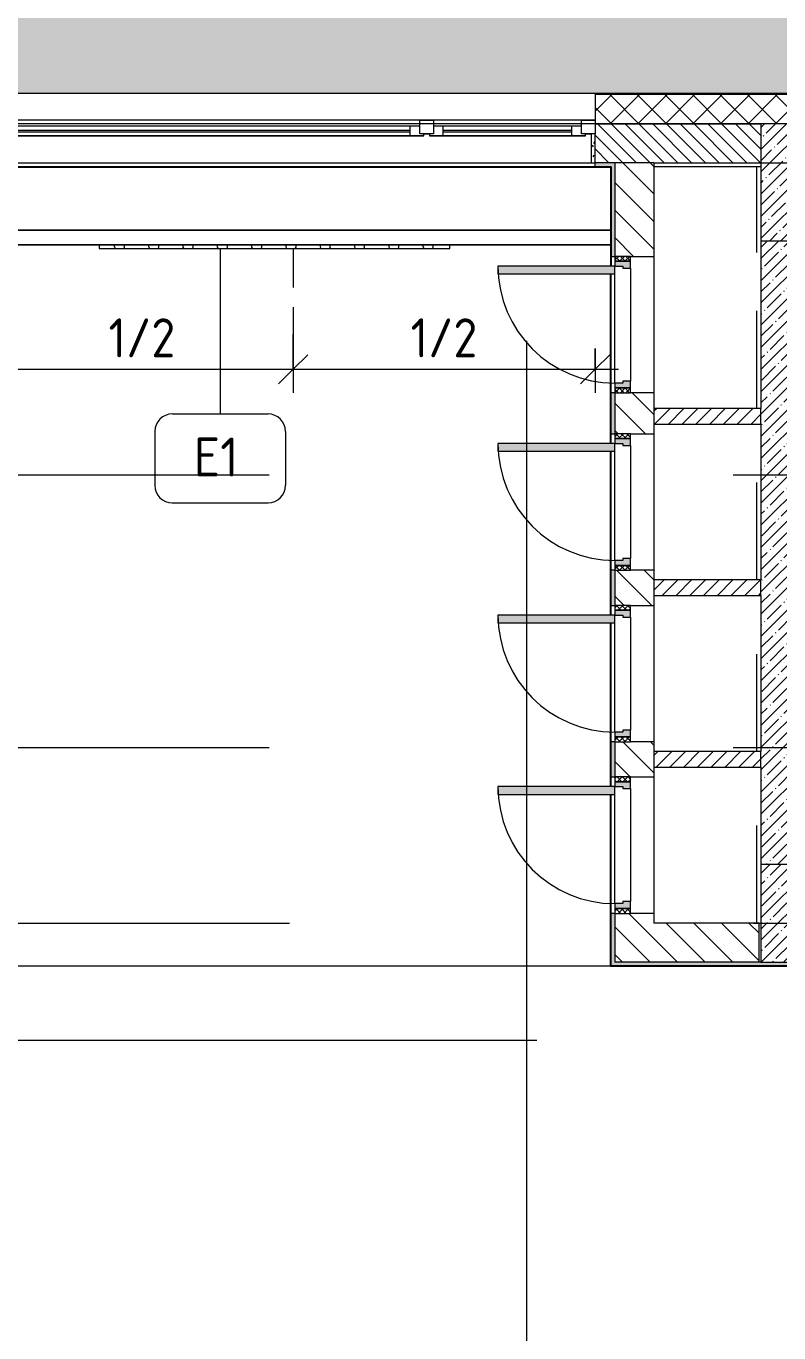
# Model space of a CAD drawing. Header units: millimetres. Extents: x -8624 to 194831, y -8553 to 29000.
# Drawn here: x 146994 to 150856, y 8998 to 15701 of the extents above; entities that cross this region are included whole.
import ezdxf

# ---------------------------------------------------------------- set-up
doc = ezdxf.new("R2010")
doc.units = ezdxf.units.MM
for name, pattern in [('200_ШТРИХ__ш1_п0_6_', [800, 500, -300]), ('ADSK_Штрих_ш2 п1', [300, 200, -100]), ('Осевая', [15875, 3175, -2381.25, 7937.5, -2381.25])]:
    doc.linetypes.add(name, pattern=pattern)
for name, color, linetype, lineweight in [('A-ANNO-DIMS', 7, 'Continuous', 9), ('A-ANNO-DIMS-100', 7, 'Continuous', 9), ('A-DETL-1', 7, 'Continuous', 9), ('A-DETL-2', 7, 'ADSK_Штрих_ш2 п1', 9), ('A-DETL-MBND-1', 7, '200_ШТРИХ__ш1_п0_6_', 9), ('A-GLAZ-2', 7, 'Continuous', 9), ('A-WALL-2', 7, 'Continuous', 9), ('A-WALL-5', 7, 'Continuous', 13), ('I-WALL-5', 7, 'Continuous', 9), ('S-COLS-2', 7, 'Continuous', 9), ('Знаки', 7, 'Continuous', 9), ('Марки для знаков', 7, 'Continuous', 9), ('Оси-2', 7, 'Осевая', 9)]:
    doc.layers.add(name, color=color, linetype=linetype, lineweight=lineweight)
for name, color, linetype, lineweight, true_color in [('A-DETL-GENF-5', 7, 'Continuous', 9, 0xd4d4d4), ('A-DOOR-4', 7, 'Continuous', 9, 0xaaaaaa), ('A-DOOR-5', 7, 'Continuous', 9, 0xe2e2e2), ('A-DOOR-FRAM-4', 7, 'Continuous', 9, 0xe2e2e2), ('A-DOOR-FRAM-5', 7, 'Continuous', 9, 0xaaaaaa), ('A-FLOR-3', 7, 'Continuous', 9, 0xaaaaaa), ('I-WALL-7', 9, 'Continuous', 9, 0x808080), ('Знаки-1', 7, 'Continuous', 9, 0x787878)]:
    doc.layers.add(name, color=color, linetype=linetype, lineweight=lineweight, true_color=true_color)
doc.styles.add('GOST Common_1', font='GOST_Common.ttf', dxfattribs={"height": 200})
doc.styles.add('ISOCPEUR_1', font='isocpeur.ttf', dxfattribs={"width": 0.9, "height": 200})
doc.dimstyles.new('ISO-2_0_0_9К_Средний_округл2', dxfattribs={"dimscale": 304.8, "dimtxt": 199.196235, "dimasz": 0.492126, "dimexe": 0.393701, "dimexo": 0, "dimgap": 0, "dimtad": 1, "dimdec": 0, "dimrnd": 10, "dimzin": 0, "dimdsep": 46, "dimtxsty": 'ISOCPEUR_1', "dimblk1": 'OBLIQUE', "dimblk2": 'OBLIQUE', "dimsah": 1, "dimcen": 0.09, "dimdle": 0.393701, "dimazin": 0, "dimtfac": 1, "dimtdec": 4, "dimtix": 1, "dimtmove": 0, "dimatfit": 3, "dimfxl": 1, "dimtvp": 1, "dimtolj": 1, "dimtzin": 0, "dimarcsym": 2})
pattern_1 = [(135, (137053.74, 0), (-70.7107, -70.7107), [])]
pattern_2 = [(45, (137053.745, 0), (-35.35534, 35.35534), [])]
pattern_3 = [(0, (137053.745, 0), (121.92, 30.48), [10.058, -81.382, 10.058, -81.382, -487.68]), (0, (137053.745, 0), (121.92, 30.48), [-182.88, 10.058, -172.822, 10.058, -81.382, -213.36]), (0, (137053.745, 0), (121.92, 30.48), [-457.2, 10.058, -50.902, 10.058, -142.342]), (120, (137099.465, 15.24), (-87.356454, 90.345817), [10.058, -81.382, 10.058, -81.382, -487.68]), (120, (137099.465, 15.24), (-87.356454, 90.345817), [-182.88, 10.058, -172.822, 10.058, -81.382, -213.36]), (120, (137099.465, 15.24), (-87.356454, 90.345817), [-457.2, 10.058, -50.902, 10.058, -142.342]), (240, (137114.705, 76.2), (-34.563546, -120.825817), [10.058, -81.382, 10.058, -81.382, -487.68]), (240, (137114.705, 76.2), (-34.563546, -120.825817), [-182.88, 10.058, -172.822, 10.058, -81.382, -213.36]), (240, (137114.705, 76.2), (-34.563546, -120.825817), [-457.2, 10.058, -50.902, 10.058, -142.342])]

# ---------------------------------------------------------------- blocks, each defined once
blk = doc.blocks.new('BSC_Колонна _Прямоугольная - 600х600-V152-План зашивки приборов отопления в осях 3 этажа 1-12')
at = {"layer": 'S-COLS-2'}
h = blk.add_hatch(dxfattribs=at)
h.set_pattern_fill('FP_122', color=256, style=0, pattern_type=2)
h.set_pattern_definition([(45, (-14010, -14900), (-57.02463, 57.02463), []), (45, (-13952.975, -14900), (-57.02463, 57.02463), [100.806, -20.161, 3.353, -16.808])])
h.paths.add_polyline_path([(-300, -300), (300, -300), (300, 300), (-300, 300), (-300, 112.7)])
for p, q in [((300, 300), (-300, 300)), ((-300, 300), (-300, -300)), ((300, -300), (300, 300)), ((-300, -300), (300, -300))]:
    blk.add_line(p, q, dxfattribs=at)
blk = doc.blocks.new('120_Окно_СКБ_2Ст - 120_Окно_СКБ_2Ст 3100х2500 _мал_створка слева_ 2-22446355-План зашивки приборов отопления в осях 3 этажа 1-12')
at = {"layer": 'A-GLAZ-2'}
for p, q in [((-1550, -127), (-1550, -57)), ((-1550, -57), (-1480, -57)), ((1550, -57), (-1550, -57)), ((-1480, -57), (-1480, -127)), ((650, -127), (650, -57)), ((650, -57), (720, -57)), ((720, -57), (720, -127)), ((1480, -127), (1480, -57)), ((1480, -57), (1550, -57)), ((1550, -57), (1550, -127)), ((-1480, -127), (-1550, -127)), ((-1530, -127), (-1500, -127)), ((-1480, -127), (-1500, -127)), ((-1500, -127), (-1500, -137)), ((650, -87), (-1480, -87)), ((-1480, -87), (-1480, -127)), ((-1430, -137), (-1430, -87)), ((-1430, -107), (600, -107)), ((600, -117), (-1430, -117)), ((600, -137), (600, -87)), ((650, -127), (650, -87)), ((720, -127), (650, -127)), ((670, -127), (650, -127)), ((670, -127), (700, -127)), ((670, -137), (670, -127)), ((720, -127), (700, -127)), ((700, -127), (700, -137)), ((1480, -87), (720, -87)), ((720, -87), (720, -127)), ((770, -137), (770, -87)), ((770, -107), (1430, -107)), ((1430, -117), (770, -117)), ((1430, -137), (1430, -87)), ((1480, -127), (1480, -87)), ((1550, -127), (1480, -127)), ((1500, -127), (1480, -127)), ((1500, -127), (1530, -127)), ((1500, -137), (1500, -127)), ((-1500, -137), (670, -137)), ((670, -137), (-1500, -137)), ((700, -137), (1500, -137)), ((1500, -137), (700, -137))]:
    blk.add_line(p, q, dxfattribs=at)
blk = doc.blocks.new('BSC_Колонна _Прямоугольная - 500х500-V168-План зашивки приборов отопления в осях 3 этажа 1-12')
at = {"layer": 'S-COLS-2'}
h = blk.add_hatch(dxfattribs=at)
h.set_pattern_fill('FP_139', color=256, style=0, pattern_type=2)
h.set_pattern_definition([(45, (-13960, -11150), (-57.02463, 57.02463), []), (45, (-13902.975, -11150), (-57.02463, 57.02463), [100.806, -20.161, 3.353, -16.808])])
h.paths.add_polyline_path([(-250, -250), (250, -250), (249.8, 250), (-250, 250), (-250, -154)])
for p, q in [((250, 250), (-250, 250)), ((-250, 250), (-250, -250)), ((250, -250), (250, 250)), ((-250, -250), (250, -250))]:
    blk.add_line(p, q, dxfattribs=at)
blk = doc.blocks.new('110_Дверь_СКБ_1Ст - д-18 700x2100h_Технический шкаф ЭОМ и СС-23257539-План зашивки приборов отопления в осях 3 этажа 1-12')
at = {"layer": 'A-DOOR-4'}
h = blk.add_hatch(dxfattribs=at)
h.set_pattern_fill('FP_69', color=256, style=0, pattern_type=2)
h.set_pattern_definition([(135, (1951.41, 164.685), (-14.14214, -14.14214), []), (225, (1951.41, 164.685), (14.14214, -14.14214), [])])
h.paths.add_polyline_path([(337.5, 20), (362.5, 20), (362.5, 100), (337.5, 100)])
at = {"layer": 'A-DOOR-5'}
h = blk.add_hatch(color=256, dxfattribs=at)
h.paths.add_polyline_path([(-312.5, 100), (-312.5, 20), (-277.5, 20), (-277.5, 60), (-287.5, 60), (-287.5, 100)])
h.paths.add_polyline_path([(302.5, 20), (337.5, 20), (337.5, 100), (312.5, 100), (312.5, 60), (302.5, 60)])
at = {"layer": 'A-DOOR-FRAM-4'}
blk.add_hatch(color=256, dxfattribs=at).paths.add_polyline_path([(272.5, 135.6), (272.5, 100), (312.5, 100), (312.5, 700), (272.5, 700)])
at = {"layer": 'A-DOOR-FRAM-5'}
h = blk.add_hatch(dxfattribs=at)
h.set_pattern_fill('FP_70', color=256, style=0, pattern_type=2)
h.set_pattern_definition([(45, (-171.384, 164.685), (-14.1421, 14.1421), []), (135, (-171.384, 164.685), (-14.1421, -14.1421), [])])
h.paths.add_polyline_path([(-337.5, 20), (-312.5, 20), (-312.5, 100), (-337.5, 100)])
at = {"layer": 'A-DOOR-4'}
for p, q in [((312.5, 700), (272.5, 700)), ((272.5, 700), (272.5, 100)), ((312.5, 100), (312.5, 700)), ((272.5, 100), (312.5, 100))]:
    blk.add_line(p, q, dxfattribs=at)
blk.add_arc((312.5, 100), 600, 90, 180, dxfattribs=at)
at = {"layer": 'A-DOOR-FRAM-5'}
for p, q in [((-312.5, 100), (-337.5, 100)), ((-337.5, 100), (-337.5, 20)), ((-287.5, 100), (-312.5, 100)), ((-312.5, 100), (-312.5, 20)), ((-312.5, 20), (-312.5, 100)), ((-287.5, 60), (-287.5, 100)), ((-287.5, 100), (272.5, 100)), ((312.5, 100), (312.5, 60)), ((337.5, 100), (312.5, 100)), ((337.5, 20), (337.5, 100)), ((362.5, 100), (337.5, 100)), ((337.5, 100), (337.5, 20)), ((362.5, 20), (362.5, 100)), ((-337.5, 20), (-312.5, 20)), ((-312.5, 20), (-277.5, 20)), ((-277.5, 60), (-287.5, 60)), ((-277.5, 20), (-277.5, 60)), ((302.5, 20), (-277.5, 20)), ((312.5, 60), (302.5, 60)), ((302.5, 60), (302.5, 20)), ((302.5, 20), (337.5, 20)), ((337.5, 20), (362.5, 20))]:
    blk.add_line(p, q, dxfattribs=at)
blk = doc.blocks.new('Съемный металлический экран с перфорацией - E1-V193-План зашивки приборов отопления в осях 3 этажа 1-12')
at = {"layer": 'Знаки-1'}
h = blk.add_hatch(dxfattribs=at)
h.set_pattern_fill('FP_151', color=256, style=0, pattern_type=2)
h.set_pattern_definition([(0, (-10295.93, -14560), (0, 50.8), [13.612, -74.376]), (60, (-10270.53, -14553.194), (-43.99409, 25.4), [13.612, -74.376]), (120, (-10263.725, -14527.794), (-43.99409, -25.4), [13.612, -74.376]), (30, (-10282.32, -14560), (9e-05, 101.59984), [13.612, -87.988]), (30, (-10307.72, -14516.01), (9e-05, 101.59984), [13.612, -87.988]), (150, (-10295.93, -14560), (-87.9881, -50.79984), [13.612, -87.988]), (150, (-10270.53, -14516.01), (-87.9881, -50.79984), [13.612, -87.988]), (90, (-10263.725, -14541.41), (-87.988, 50.8), [13.612, -87.988]), (90, (-10314.525, -14541.41), (-87.988, 50.8), [13.612, -87.988])])
h.paths.add_polyline_path([(685.1, 0), (1800, 0), (1800, 20), (0, 20), (0, 0), (364, 0)])
at = {"layer": 'Знаки'}
for p, q in [((0, 20), (0, 0)), ((0, 0), (1800, 0)), ((1800, 0), (1800, 20))]:
    blk.add_line(p, q, dxfattribs=at)
blk = doc.blocks.new('Зашивка приборов отопления34 - Зашивка приборов отопления-33324488-План зашивки приборов отопления в осях 3 этажа 1-12')
at = {"layer": 'A-WALL-2'}
for p, q in [((34187.8, 26888.4), (34187.8, 26567.4)), ((40348, 26888.4), (34187.8, 26888.4)), ((34187.8, 26567.4), (40348, 26567.4)), ((40348, 26567.4), (34187.8, 26567.4)), ((34187.8, 26567.4), (34187.8, 26492.4)), ((34187.8, 26492.4), (40348, 26492.4))]:
    blk.add_line(p, q, dxfattribs=at)
blk = doc.blocks.new('DIMBLOCK40-План зашивки приборов отопления в осях 3 этажа 1-12')
at = {"layer": 'A-ANNO-DIMS-100'}
for p, q in [((148363.7, 14120), (148363.7, 13820.8)), ((148363.7, 13940.8), (148363.7, 14120)), ((146813.7, 14046.9), (146813.7, 13820.8)), ((146813.7, 13940.8), (146813.7, 14046.9)), ((146693.7, 13940.8), (148363.7, 13940.8))]:
    blk.add_line(p, q, dxfattribs=at)
at = {"layer": 'A-ANNO-DIMS-100', "lineweight": 20}
for p, q in [((146813.7, 13940.8), (146888.7, 14015.8)), ((148363.7, 13940.8), (148438.7, 14015.8)), ((146813.7, 13940.8), (146738.7, 13865.8)), ((148363.7, 13940.8), (148288.7, 13865.8))]:
    blk.add_line(p, q, dxfattribs=at)
at = {"layer": 'A-ANNO-DIMS-100', "color": 0, "insert": (147416.4, 14202.1), "char_height": 200, "width": 413.715, "attachment_point": 1, "line_spacing_factor": 1.149209, "style": 'ISOCPEUR_1'}
blk.add_mtext('1/2', dxfattribs=at)
blk = doc.blocks.new('_Oblique')
at = {"color": 0, "linetype": 'ByBlock', "lineweight": -2}
blk.add_line((-0.5, -0.5), (0.5, 0.5), dxfattribs=at)
blk = doc.blocks.new('DIMBLOCK41-План зашивки приборов отопления в осях 3 этажа 1-12')
at = {"layer": 'A-ANNO-DIMS-100'}
for p, q in [((148363.7, 14120), (148363.7, 13820.8)), ((148363.7, 13940.8), (148363.7, 14120)), ((149913.7, 14046.9), (149913.7, 13820.8)), ((149913.7, 13940.8), (149913.7, 14046.9)), ((148363.7, 13940.8), (150033.7, 13940.8))]:
    blk.add_line(p, q, dxfattribs=at)
at = {"layer": 'A-ANNO-DIMS-100', "lineweight": 20}
for p, q in [((148363.7, 13940.8), (148438.7, 14015.8)), ((149913.7, 13940.8), (149988.7, 14015.8)), ((148363.7, 13940.8), (148288.7, 13865.8)), ((149913.7, 13940.8), (149838.7, 13865.8))]:
    blk.add_line(p, q, dxfattribs=at)
at = {"layer": 'A-ANNO-DIMS-100', "color": 0, "insert": (148966.4, 14202.1), "char_height": 200, "width": 413.715, "attachment_point": 1, "line_spacing_factor": 1.149209, "style": 'ISOCPEUR_1'}
blk.add_mtext('1/2', dxfattribs=at)
blk = doc.blocks.new('Марка_Знаки - В прямоуг_Наименование краткое-30718135-План зашивки приборов отопления в осях 3 этажа 1-12')
at = {"layer": 'Марки для знаков'}
for p, q in [((-2.455, 2.278), (2.455, 2.278)), ((-3.355, 1.378), (-3.355, -1.384)), ((3.355, 1.378), (3.355, -1.378)), ((-2.461, -2.278), (2.455, -2.278))]:
    blk.add_line(p, q, dxfattribs=at)
for centre, radius, start, end in [((-2.455, 1.378), 0.9, 90, 180), ((2.455, 1.378), 0.9, 0, 90), ((-2.461, -1.384), 0.893, 180, 270), ((2.455, -1.378), 0.9, 270, 0)]:
    blk.add_arc(centre, radius, start, end, dxfattribs=at)

msp = doc.modelspace()

# ---------------------------------------------------------------- hatches: boundary and pattern name
at = {"layer": 'A-DETL-GENF-5'}
msp.add_hatch(color=256, dxfattribs=at).paths.add_polyline_path([(136496.6, 14774.9), (136785.7, 14774.9), (136785.7, 15358), (175341.4, 15358), (175341.4, 23799.7), (175661.1, 23799.7), (175661.1, 23888.3), (170981.8, 23888.3), (170981.8, 27398.1), (134644.7, 27398.1), (134644.7, 14774.9), (135854.5, 14774.9)])
at = {"layer": 'A-WALL-2'}
h = msp.add_hatch(dxfattribs=at)
h.set_pattern_fill('FP_127', color=256, style=0, pattern_type=2)
h.set_pattern_definition([(45, (137053.74, 0), (-70.71068, 70.71068), []), (135, (137053.74, 0), (-70.71068, -70.71068), [])])
h.paths.add_polyline_path([(174863.7, 15200), (175341.4, 15200), (175341.4, 15350), (174863.7, 15350)])
h.paths.add_polyline_path([(171808.9, 15200), (172463.7, 15200), (172463.7, 15350), (171713.7, 15350), (171713.7, 15200)])
h.paths.add_polyline_path([(169163.7, 15200), (169163.7, 15350), (167070.7, 15349), (167070.7, 15288), (167067.7, 15285), (166293.7, 15285), (166290.7, 15288), (166290, 15350), (162664, 15349), (162664, 15288), (162659.8, 15285), (161487, 15285), (161484, 15288), (161483.3, 15350), (156843.7, 15349), (156843.7, 15288), (156840.7, 15285), (156066.7, 15285), (156063.7, 15288), (156063, 15350), (151836.7, 15349), (151835.6, 15285.7), (151833.7, 15285), (151657.4, 15286.1), (151656.7, 15288), (151656, 15350), (149913.7, 15350), (149913.7, 15200), (167956.6, 15200)])
h.paths.add_polyline_path([(145313.7, 15200), (145313.7, 15350), (144713.7, 15350), (144713.7, 15200), (144843.1, 15200)])
h.paths.add_polyline_path([(146213.7, 15200), (146813.7, 15200), (146813.7, 15350), (146213.7, 15350)])
h.paths.add_polyline_path([(143813.7, 15200), (143813.7, 15350), (137093.7, 15350), (137093.7, 15293), (136943.7, 15293), (136943.7, 15200), (143559, 15200)])
h.paths.add_polyline_path([(170203.8, 15200), (170293.7, 15200), (170293.7, 15350), (170063.7, 15350), (170063.7, 15200)])
h.paths.add_polyline_path([(170663.7, 15200), (170813.7, 15200), (170813.7, 15350), (170663.7, 15350)])
h = msp.add_hatch(dxfattribs=at)
h.set_pattern_fill('FP_125', color=256, style=0, pattern_type=2)
h.set_pattern_definition([(135, (137053.745, 0), (-35.35534, -35.35534), [])])
h.paths.add_polyline_path([(146287.7, 15000), (146813.7, 15000), (146813.7, 15200), (146213.7, 15200), (146213.7, 15000)])
h.paths.add_polyline_path([(142274.9, 15000), (143213.7, 15000), (143213.7, 15200), (141713.7, 15200), (141713.7, 15000)])
h.paths.add_polyline_path([(150763.7, 15000), (150763.7, 15200), (149913.7, 15200), (149913.7, 15000), (150621.5, 15000)])
h.paths.add_polyline_path([(144713.7, 15000), (145313.7, 15000), (145313.7, 15200), (144713.7, 15200), (144713.7, 15012.7)])
at = {"layer": 'I-WALL-5'}
h = msp.add_hatch(dxfattribs=at)
h.set_pattern_fill('FP_126', color=256, style=0, pattern_type=2)
h.set_pattern_definition(pattern_1)
h.paths.add_polyline_path([(150015, 11100), (150215, 11100), (150215, 11150), (150015, 11150)])
h.paths.add_polyline_path([(150215, 11850), (150215, 12030), (150015, 12030), (150015, 11850), (150095, 11850)])
h.paths.add_polyline_path([(150095, 12730), (150215, 12730), (150215, 12910), (150015, 12910), (150015, 12730)])
h.paths.add_polyline_path([(150215, 13610), (150215, 13819.9), (150015, 13819.9), (150015, 13610), (150095, 13610)])
h.paths.add_polyline_path([(150015, 14519.9), (150215, 14519.9), (150215, 15000), (150015, 15000)])
h = msp.add_hatch(dxfattribs=at)
h.set_pattern_fill('FP_128', color=256, style=0, pattern_type=2)
h.set_pattern_definition([(45, (137053.745, 0), (-57.02463, 57.02463), []), (45, (137110.77, 0), (-57.02463, 57.02463), [100.806, -20.161, 3.353, -16.808])])
h.paths.add_polyline_path([(150764.7, 11400), (150984.7, 11400), (150984.7, 14600), (150764.7, 14600), (150764.7, 11900)])
h = msp.add_hatch(dxfattribs=at)
h.set_pattern_fill('FP_138', color=256, style=0, pattern_type=2)
h.set_pattern_definition(pattern_2)
h.paths.add_polyline_path([(150764.7, 13660), (150764.7, 13740), (150215, 13740), (150215, 13660)])
h = msp.add_hatch(dxfattribs=at)
h.set_pattern_fill('FP_138', color=256, style=0, pattern_type=2)
h.set_pattern_definition(pattern_2)
h.paths.add_polyline_path([(150764.7, 12780), (150764.7, 12860), (150215, 12860), (150215, 12780), (150621.5, 12780)])
h = msp.add_hatch(dxfattribs=at)
h.set_pattern_fill('FP_138', color=256, style=0, pattern_type=2)
h.set_pattern_definition(pattern_2)
h.paths.add_polyline_path([(150764.7, 11900), (150764.7, 11980), (150215, 11980), (150215, 11900), (150621.5, 11900)])
h = msp.add_hatch(dxfattribs=at)
h.set_pattern_fill('FP_126', color=256, style=0, pattern_type=2)
h.set_pattern_definition(pattern_1)
h.paths.add_polyline_path([(150015, 10900), (150754.7, 10900), (150754.7, 11100), (150015, 11100), (150015, 10996)])
at = {"layer": 'I-WALL-7'}
h = msp.add_hatch(dxfattribs=at)
h.set_pattern_fill('FP_148', color=256, style=0, pattern_type=2)
h.set_pattern_definition(pattern_3)
h.paths.add_polyline_path([(149913.7, 15000), (149913.7, 15148), (149893.7, 15148), (149893.7, 15000)])
h = msp.add_hatch(dxfattribs=at)
h.set_pattern_fill('FP_148', color=256, style=0, pattern_type=2)
h.set_pattern_definition(pattern_3)
h.paths.add_polyline_path([(149995, 14980), (149995, 15000), (149913.7, 15000), (149913.7, 14980), (149979.4, 14980)])
h.paths.add_polyline_path([(146213.7, 14980), (146813.7, 14980), (146813.7, 15000), (146213.7, 15000)])
h.paths.add_polyline_path([(145313.7, 14980), (145313.7, 15000), (144713.7, 15000), (144713.7, 14980), (145164.1, 14980)])
h = msp.add_hatch(dxfattribs=at)
h.set_pattern_fill('FP_148', color=256, style=0, pattern_type=2)
h.set_pattern_definition(pattern_3)
h.paths.add_polyline_path([(149995, 10880), (150015, 10880), (150015, 11150), (149995, 11150), (149995, 10996)])
h.paths.add_polyline_path([(149995, 11850), (150015, 11850), (150015, 12030), (149995, 12030), (149995, 12000.2)])
h.paths.add_polyline_path([(150015, 12730), (150015, 12910), (149995, 12910), (149995, 12730)])
h.paths.add_polyline_path([(150015, 13610), (150015, 13819.9), (149995, 13819.9), (149995, 13610)])
h.paths.add_polyline_path([(149995, 14519.9), (150015, 14519.9), (150015, 15000), (149995, 15000), (149995, 14979)])
h = msp.add_hatch(dxfattribs=at)
h.set_pattern_fill('FP_148', color=256, style=0, pattern_type=2)
h.set_pattern_definition(pattern_3)
h.paths.add_polyline_path([(157283.7, 10880), (157283.7, 10900), (153993.7, 10900), (153993.7, 10892), (153963.7, 10892), (153963.7, 10880), (157263.7, 10880)])
h.paths.add_polyline_path([(152983.7, 10880), (153013.7, 10880), (153013.7, 10892), (152983.7, 10892), (152983.7, 10900), (152444.7, 10900), (152444.7, 10892), (152414.7, 10892), (152414.7, 10880), (152547.6, 10880)])
h.paths.add_polyline_path([(151434.7, 10880), (151464.7, 10880), (151464.7, 10892), (151434.7, 10892), (151434.7, 10900), (150015, 10900), (150015, 10880), (151263.7, 10880)])

# ---------------------------------------------------------------- linework, layer by layer
at = {"layer": 'A-DETL-1'}
msp.add_line((136785.7, 15358), (175341.4, 15358), dxfattribs=at)
at = {"layer": 'A-DETL-2'}
msp.add_line((148363.7, 14560), (148363.7, 14120), dxfattribs=at)
at = {"layer": 'A-DETL-MBND-1'}
for p, q in [((150744, 13740), (150744, 14980)), ((150764, 14600), (150764, 13740)), ((150744, 12860), (150744, 13660)), ((150764, 13660), (150764, 12860)), ((150744, 11980), (150744, 12780)), ((150764, 12780), (150764, 11980)), ((150744, 11100), (150744, 11900)), ((150764, 11900), (150764, 11400))]:
    msp.add_line(p, q, dxfattribs=at)
at = {"layer": 'A-FLOR-3'}
msp.add_line((137463.7, 10880), (149995, 10880), dxfattribs=at)
at = {"layer": 'A-WALL-2'}
for p, q in [((149913.7, 15358), (149913.7, 15148)), ((149913.7, 15200), (146813.7, 15200)), ((150215, 15000), (150763.7, 15000))]:
    msp.add_line(p, q, dxfattribs=at)
at = {"layer": 'A-WALL-5'}
for p, q in [((151655.8, 15353), (149913.7, 15353)), ((151656.6, 15350), (149913.7, 15350)), ((150763.7, 15200), (149913.7, 15200)), ((149913.7, 15200), (150763.7, 15200)), ((150215, 15000), (149913.7, 15000)), ((149913.7, 14980), (149995, 14980)), ((149995, 14980), (149913.7, 14980)), ((149995, 14979), (149995, 14980)), ((150015, 15000), (150015, 14519.9)), ((150015, 13819.9), (150015, 13610)), ((150215, 13740), (150215, 13660)), ((150764.7, 13660), (150764.7, 13740)), ((150015, 12910), (150015, 12730)), ((150215, 12860), (150215, 12780)), ((150764.7, 12780), (150764.7, 12860)), ((150015, 12030), (150015, 11850)), ((150215, 11980), (150215, 11900)), ((150764.7, 11900), (150764.7, 11980)), ((150015, 11150), (150015, 11100)), ((149994, 10880), (149994, 10879))]:
    msp.add_line(p, q, dxfattribs=at)
at = {"layer": 'I-WALL-5'}
for p, q in [((149913.7, 15148), (149892.7, 15148)), ((149892.7, 15148), (149892.7, 15000)), ((149893.7, 15148), (149893.7, 15000)), ((149913.7, 14980), (149913.7, 15148)), ((149995, 14979), (143833.7, 14979)), ((149913.7, 14980), (146813.7, 14980)), ((146833.7, 15000), (149893.7, 15000)), ((149892.7, 15000), (149913.7, 15000)), ((149913.7, 14980), (149913.7, 14979)), ((149993, 14980), (149993, 14469.9)), ((149994, 14469.9), (149994, 14980)), ((149995, 14979), (149995, 14469.9)), ((150215, 15000), (150215, 13740)), ((150763.7, 14980), (150215, 14980)), ((149994.2, 14579), (143814.2, 14579)), ((149994.2, 14579), (149994.2, 14580)), ((150764.7, 14600), (150764.7, 13740)), ((149993, 14519.9), (149994, 14519.9)), ((149995, 14519.9), (150015, 14519.9)), ((150095, 14519.9), (150215, 14519.9)), ((149993, 13560), (149993, 14429.9)), ((149994, 14429.9), (149994, 13560)), ((149995, 13560), (149995, 14429.9)), ((149994, 13819.9), (149993, 13819.9)), ((150015, 13819.9), (149995, 13819.9)), ((150215, 13819.9), (150095, 13819.9)), ((150764.7, 13740), (150215, 13740)), ((149993, 13610), (149994, 13610)), ((149995, 13610), (150015, 13610)), ((150095, 13610), (150215, 13610)), ((150215, 13660), (150215, 12860)), ((150215, 13660), (150764.7, 13660)), ((150764.7, 13660), (150764.7, 12860)), ((149993, 12680), (149993, 13520)), ((149994, 13520), (149994, 12680)), ((149995, 12680), (149995, 13520)), ((149994, 12910), (149993, 12910)), ((150015, 12910), (149995, 12910)), ((150215, 12910), (150095, 12910)), ((150764.7, 12860), (150215, 12860)), ((150215, 12780), (150215, 11980)), ((150215, 12780), (150764.7, 12780)), ((150764.7, 12780), (150764.7, 11980)), ((149993, 12730), (149994, 12730)), ((149995, 12730), (150015, 12730)), ((150095, 12730), (150215, 12730)), ((149993, 11800), (149993, 12640)), ((149994, 12640), (149994, 11800)), ((149995, 11800), (149995, 12640)), ((149994, 12030), (149993, 12030)), ((150015, 12030), (149995, 12030)), ((150215, 12030), (150095, 12030)), ((150764.7, 11980), (150215, 11980)), ((150215, 11900), (150215, 11100)), ((150215, 11900), (150764.7, 11900)), ((150764.7, 11900), (150764.7, 11400)), ((149993, 11850), (149994, 11850)), ((149995, 11850), (150015, 11850)), ((150095, 11850), (150215, 11850)), ((149993, 10879), (149993, 11760)), ((149994, 11760), (149994, 10880)), ((149995, 10880), (149995, 11760)), ((149994, 11150), (149993, 11150)), ((150015, 11150), (149995, 11150)), ((150215, 11150), (150095, 11150)), ((150015, 11100), (150015, 10900)), ((150754.7, 11100), (150215, 11100)), ((150754.7, 10900), (150754.7, 11100)), ((149993, 10879), (151464.7, 10879)), ((151464.7, 10880), (149995, 10880)), ((150763.7, 10900), (150015, 10900))]:
    msp.add_line(p, q, dxfattribs=at)
at = {"layer": 'Марки для знаков'}
msp.add_line((147989.7, 14561.2), (147989.7, 13711.5), dxfattribs=at)
at = {"layer": 'Оси-2'}
for p, q in [((149563.7, 593.7), (149563.7, 24898.1)), ((134746.7, 15000), (172713.7, 15000)), ((134746.7, 13400), (172713.7, 13400)), ((134746.7, 12000), (172713.7, 12000)), ((134851.3, 11100), (173313.7, 11100)), ((136121.3, 10500), (173313.7, 10500))]:
    msp.add_line(p, q, dxfattribs=at)

# ---------------------------------------------------------------- block references
at = {"layer": 'A-DOOR-4', "rotation": 89.99999999999991}
for p in [(150115, 14157.4), (150115, 13247.5), (150115, 12367.5), (150115, 11487.5)]:
    msp.add_blockref('110_Дверь_СКБ_1Ст - д-18 700x2100h_Технический шкаф ЭОМ и СС-23257539-План зашивки приборов отопления в осях 3 этажа 1-12', p, dxfattribs=at)
at = {"layer": 'A-GLAZ-2'}
msp.add_blockref('120_Окно_СКБ_2Ст - 120_Окно_СКБ_2Ст 3100х2500 _мал_створка слева_ 2-22446355-План зашивки приборов отопления в осях 3 этажа 1-12', (148363.7, 15275), dxfattribs=at)
at = {"layer": 'A-WALL-2'}
msp.add_blockref('Зашивка приборов отопления34 - Зашивка приборов отопления-33324488-План зашивки приборов отопления в осях 3 этажа 1-12', (109647, -11912.4), dxfattribs=at)
at = {"layer": 'S-COLS-2'}
for name, p in [('BSC_Колонна _Прямоугольная - 600х600-V152-План зашивки приборов отопления в осях 3 этажа 1-12', (151063.7, 14900)), ('BSC_Колонна _Прямоугольная - 500х500-V168-План зашивки приборов отопления в осях 3 этажа 1-12', (151013.7, 11150))]:
    msp.add_blockref(name, p, dxfattribs=at)
at = {"layer": 'Знаки'}
msp.add_blockref('Съемный металлический экран с перфорацией - E1-V193-План зашивки приборов отопления в осях 3 этажа 1-12', (147368.3, 14560), dxfattribs=at)
at = {"layer": 'Марки для знаков', "xscale": 99.99999999999993, "yscale": 99.99999999999993, "zscale": 99.99999999999993}
msp.add_blockref('Марка_Знаки - В прямоуг_Наименование краткое-30718135-План зашивки приборов отопления в осях 3 этажа 1-12', (147989.7, 13483.8), dxfattribs=at)

# ---------------------------------------------------------------- texts
at = {"layer": 'Марки для знаков', "insert": (147852.7, 13590.8), "char_height": 200, "width": 296.624, "attachment_point": 1, "style": 'GOST Common_1'}
msp.add_mtext('E1', dxfattribs=at)

# ---------------------------------------------------------------- dimensions: what is measured, and where the dimension line sits
at = {"layer": 'A-ANNO-DIMS'}
for base, p1, p2, picture, middle in [((148363.7, 13940.8), (146813.7, 14046.9), (148363.7, 14120), 'DIMBLOCK40-План зашивки приборов отопления в осях 3 этажа 1-12', (147588.7, 14040.8)), ((149913.7, 13940.8), (148363.7, 14120), (149913.7, 14046.9), 'DIMBLOCK41-План зашивки приборов отопления в осях 3 этажа 1-12', (149138.7, 14040.8))]:
    dim = msp.add_linear_dim(base=base, p1=p1, p2=p2, text='1/2', dimstyle='ISO-2_0_0_9К_Средний_округл2', override={"dimpost": '<>', "dimfxl": 1551.723362}, dxfattribs=at)
    dim.commit()
    dim.dimension.update_dxf_attribs({"geometry": picture, "text_midpoint": middle})

doc.saveas('drawing.dxf')
